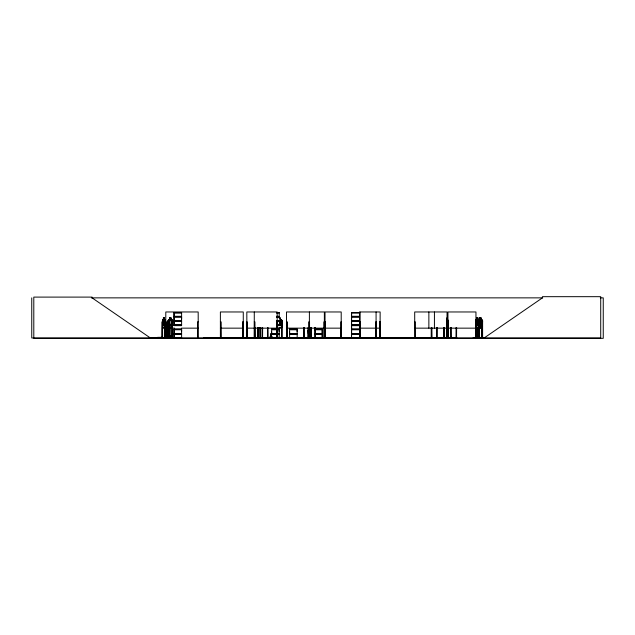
<?xml version="1.0" encoding="UTF-8"?>
<svg xmlns="http://www.w3.org/2000/svg" width="635" height="635" viewBox="0 0 635 635"><rect width="100%" height="100%" fill="white"/><g stroke="black" fill="none" stroke-linecap="round" stroke-linejoin="round"><path stroke-width="0.95" d="M174.053 333.486L174.053 329.763L181.61 329.763L181.602 333.486L174.046 333.486L174.046 329.763M174.053 320.754L174.053 317.04L181.61 317.04L181.602 320.754L174.046 320.754L174.046 317.04M181.602 331.629L181.602 329.763M181.602 318.897L181.602 317.04M271.637 333.486L271.637 329.763L279.209 329.763L279.202 333.486L271.637 333.486L271.645 331.629M279.202 331.629L279.202 329.763M289.6 333.486L289.6 329.763L297.172 329.763L297.164 333.486L289.6 333.486L289.608 331.629M297.164 331.629L297.164 329.763M314.65 329.763L322.223 329.763L322.207 333.486M351.584 333.486L351.584 329.763M351.584 320.754L351.584 317.04M166.743 337.201L166.886 327.97M166.87 337.201L167.013 327.97M168.148 337.201L168.291 327.97M168.275 337.201L168.418 327.97M169.728 336.225L169.862 327.97M169.942 335.899L169.862 336.32L169.989 327.97M166.791 336.177L167.64 335.955M169.982 336.193L170.505 336.264M170.617 336.145L170.617 336.018M166.886 335.955L166.957 335.899M170.767 336.32L170.759 335.844L170.537 336.201M167.64 336.201L167.64 336.145M167.799 336.256L167.791 335.867M169.029 335.867L168.291 336.32L168.593 335.899M168.291 336.113L168.331 335.899M169.196 335.867L169.188 336.32L169.22 335.867M169.87 335.867L170.569 335.875M270.867 337.931L271.026 334.097L271.423 337.931M269.954 337.653L279.606 337.979L269.954 337.645L281.615 337.558M309.84 337.368L310.118 332.168A1.349 1.349 0 0 0 309.84 330.049L309.499 328.001M279.217 325.144L277.312 325.279M270.685 337.931L270.994 334.097L270.224 337.931M171.085 320.683L169.608 320.611M351.504 325.176L359.156 325.247M359.148 334.232L351.576 334.232L351.465 337.947M151.384 337.836L162.608 337.391M151.614 337.971L151.733 337.502M152.71 337.717L152.71 337.502M153.019 337.971L152.956 337.502M153.099 337.971L153.138 337.502M154.257 337.971L154.281 337.502M154.281 337.717L154.361 337.502M154.591 337.971L154.71 337.502M167.989 336.661L167.989 337.717M168.95 337.971L168.966 335.732L169.243 337.502M169.283 337.971L169.394 336.661M170.529 337.971L170.537 335.732L170.815 337.502M170.91 337.947L170.966 336.661M248.856 337.677L241.292 337.677M270.359 337.931L270.939 334.097M478.377 327.906L478.425 319.881M481.64 327.906L482.005 325.922L481.695 327.906M165.14 327.906L165.529 325.922L165.195 327.906L162.616 327.906L162.679 319.881M168.997 335.867L169.005 336.32L168.759 335.899M473.186 337.677L484.775 337.677M310.674 337.947L310.666 327.509M327.668 337.931L301.974 337.939M327.676 337.669L314.262 337.979M351.528 337.844L362.569 337.645L351.679 337.939M476.282 337.939L476.234 326.557M270.042 337.931L270.891 334.097L272.113 337.931M159.56 337.931L174.49 337.677M269.986 337.931L270.883 334.097M447.651 327.843L447.969 326.557L447.731 327.906M172.061 327.843L172.585 325.922M481.957 327.843L482.544 325.922M482.6 325.93L481.997 327.906L476.044 327.906L475.79 325.93M252.119 337.677L260.374 337.669M288.655 337.931L284.353 337.653L288.695 337.979M218.249 337.899L222.544 337.645L218.226 337.939M222.52 337.669L218.249 337.669M441.777 337.653L451.152 337.677L441.801 337.979M441.762 337.931L451.152 337.971L451.16 337.391M165.878 337.931L165.87 337.391M475.655 337.939L475.591 321.802M478.973 337.939L478.973 320.588M430.847 337.931L430.959 337.479M431.387 337.939L431.371 327.509M431.641 337.931L430.855 337.899M431.681 337.645L430.855 337.677L431.689 337.979M165.417 337.939L165.132 319.881M165.679 337.939L165.806 311.968L198.176 311.968L198.263 337.677M253.96 337.971L254.016 337.479M254.262 337.899L254.278 311.968M327.676 337.899L314.293 337.677M414.56 337.939L414.631 337.391M446.659 322.199L447.294 320.675L446.786 320.675M167.315 335.899L166.87 336.098M475.782 337.979L475.79 320.588L476.052 319.881L476.79 319.881L476.734 317.889L477.782 317.889L478.195 324.326L477.695 325.922L476.766 325.922L476.266 324.326L476.266 320.611L476.766 319.945M475.79 320.588L476.107 319.881M479.361 319.881L479.02 337.979M446.683 325.922L447.405 324.326L446.778 317.889M162.377 320.619L162.695 319.945M279.281 322.429C280.027 319.564 282.408 320.167 279.71 322.89C282.472 325.723 280.114 326.319 279.313 323.318M280.233 325.922L281.234 324.326L281.234 320.611L280.233 319.945L280.233 317.952M168.005 337.931L167.95 320.588L168.497 319.881L169.616 319.881M477.56 320.588L478.131 319.881M480.02 319.945L479.52 320.611L480.02 325.922L480.949 325.922L481.449 324.326L481.449 320.611L480.949 319.945M290.131 337.971L290.536 337.876M291.655 337.979L291.767 337.979M296.807 337.963L296.616 337.804M298.18 337.971L289.608 337.717M308.229 327.509L308.046 337.971M308.673 337.979L308.642 327.644M309.674 337.971L310.174 337.098L310.015 337.661M169.608 319.945L168.823 320.611L168.823 324.326L169.608 325.922L171.061 325.922L171.839 324.326L171.839 320.611L171.061 319.945L172.164 319.873L168.473 319.945M362.529 337.939L351.584 337.717L351.584 334.232M481.647 337.939L481.679 320.611M484.14 337.979L542.433 297.863L542.433 296.68L600.718 296.68L600.718 337.979L31.75 337.979L31.75 297.863M288.679 337.645L284.345 337.677M298.371 337.979L289.576 337.971M479.163 337.939L479.195 327.509M91.345 297.863L542.734 297.863M600.273 297.863L603.25 297.863L603.25 338.32L33.798 338.32L33.798 297.101L92.091 297.101L92.091 297.863L150.376 337.979M174.038 312.555L181.618 312.555M276.4 312.547L279.217 312.555M351.576 312.555L359.156 312.555M181.618 312.698L174.038 312.698L174.046 316.293L181.61 316.293L181.61 312.706M276.408 312.698L279.217 312.69L279.202 316.293L276.4 316.293M359.156 312.706L351.576 312.698L351.576 316.293L359.148 316.293M181.602 312.928L174.053 312.928L174.053 316.293M276.4 312.928L279.202 312.928M359.14 312.928L351.584 312.928L351.584 316.293M173.99 316.548L181.666 316.548M276.416 316.548L279.265 316.548M351.528 316.548L359.204 316.548M173.99 316.778L181.666 316.778M276.416 316.778L279.265 316.778M351.528 316.778L359.204 316.778M276.4 317.04L279.209 317.04M359.148 317.04L351.576 317.04L351.576 320.754L359.148 320.754M163.362 317.889L164.489 317.889L164.457 319.945L164.989 320.611L164.457 325.922L163.449 325.922L162.909 324.326L163.417 317.889M278.971 317.889L280.297 317.889L280.297 319.881L281.591 319.881L282.289 320.58L282.289 325.93L281.607 327.906L278.805 327.906M479.227 319.881L479.227 317.889L481.036 317.889L480.965 320.683L480.02 320.611M163.393 317.952L164.457 317.952M169.561 317.952L171.061 317.952M476.766 317.952L477.75 317.952M479.282 317.952L481.005 317.952M162.623 319.881L163.417 319.881M164.433 319.881L165.187 319.881M446.73 319.881L447.715 319.881L448.231 320.58M477.726 319.881L480.044 319.881M482.6 337.979L482.6 320.58L482.013 319.881L480.997 319.961M162.639 319.945L165.171 319.945M280.233 319.945L281.559 319.945M446.683 319.945L447.699 319.945L448.135 320.611M476.067 319.945L481.989 319.945M167.95 320.588L168.434 327.906L172.172 327.906L172.712 320.572L172.085 319.881M172.633 320.58L172.061 319.945M276.4 320.754L279.209 320.754M173.99 321.016L181.666 321.016M276.416 321.016L279.265 321.016M351.528 321.016L359.204 321.016M173.99 321.247L181.666 321.247M276.416 321.247L279.265 321.247M351.528 321.247L359.204 321.247M174.046 321.508L181.61 321.508L181.61 325.088L174.053 324.993L174.046 321.508L174.053 324.993M276.4 321.508L279.209 321.508M359.148 321.508L351.576 321.508L351.576 325.088L359.156 325.096M165.005 321.802L165.473 321.802M165.806 321.802L166.354 321.802L166.354 337.979L166.402 337.36M172.569 321.802L172.014 321.802L171.966 337.979M198.176 321.802L197.628 321.802L197.628 337.979M220.385 321.802L220.924 321.802L220.972 337.979M254.278 321.802L254.81 321.802L254.857 337.979M282.226 321.802L281.67 321.802L281.607 337.979M286.504 321.802L287.036 321.802L287.084 337.979M325.017 321.802L325.477 321.802M359.775 321.802L360.355 321.802L360.323 337.979M414.695 321.802L415.242 321.802L415.306 337.979M447.056 321.802L446.508 321.802L446.453 337.947M476.234 321.802L475.488 321.802L475.536 337.979M479.473 321.802L478.472 321.802L478.465 337.979L478.441 337.391L479.52 337.391M481.735 321.802L482.663 321.802M169.608 324.326L171.061 324.326M480.02 324.326L480.949 324.326M359.14 324.993L351.584 324.993L351.584 321.508M181.618 325.096L173.966 325.191L181.618 325.287M174.038 325.422L181.618 325.438M277.32 325.438L279.217 325.422M359.156 325.422L351.576 325.438L351.576 329.017L359.148 329.017M174.053 325.652L181.602 325.652M277.305 325.652L279.202 325.652M359.14 325.652L351.584 325.652L351.584 329.017M167.95 325.93L168.489 327.906M478.988 325.93L479.354 327.906L478.973 325.93M162.639 327.843L165.171 327.843M168.473 327.843L172.101 327.843M278.813 327.843L281.559 327.843M476.067 327.843L481.989 327.843M165.806 328.152L174.633 328.152M181.499 328.152L198.176 328.152M220.385 328.152L243.268 328.152M246.824 328.152L277.162 328.152M286.504 328.152L324.366 328.152M325.017 328.152L341.201 328.152M359.775 328.152L380.143 328.152M414.695 328.152L447.056 328.152M447.929 328.152L475.956 328.152M174.046 329.017L181.61 329.017M271.637 329.017L279.209 329.017M289.6 329.017L297.172 329.017M314.65 329.017L322.223 329.017M173.99 329.279L181.666 329.279M271.589 329.279L279.265 329.279M289.544 329.279L297.22 329.279M314.595 329.279L322.278 329.279M351.528 329.279L359.204 329.279M166.306 327.97L166.576 337.201M167.711 327.97L167.981 337.201M169.291 327.97L169.497 329.406L169.41 327.97M173.99 329.509L181.666 329.509M271.589 329.509L279.265 329.509M289.544 329.509L297.22 329.509M314.595 329.509L322.278 329.509M351.528 329.509L359.204 329.509M359.148 329.763L351.576 329.763L351.576 333.486L359.148 333.486M314.65 333.486L322.223 333.486L322.223 329.763M173.99 333.74L181.666 333.74M271.589 333.74L279.265 333.74M289.544 333.74L297.22 333.74M314.595 333.74L322.278 333.74M351.528 333.74L359.204 333.74M173.99 333.97L181.666 333.97M271.589 333.97L279.265 333.97M289.544 333.97L297.22 333.97M314.595 333.97L322.278 333.97M351.528 333.97L359.204 333.97M174.022 337.971L174.046 334.232L181.61 334.232L181.61 337.82M271.637 334.232L279.209 334.232L279.209 337.82M314.65 334.232L322.223 334.232L322.223 337.82M308.856 336.479L309.475 336.479M165.902 336.661L170.569 336.661M157.543 337.336L160.29 337.336M160.52 337.336L161.861 337.336M164.949 337.391L165.529 337.391M165.743 337.391L170.934 337.502M171.958 337.391L172.617 337.391L172.617 337.979M198.239 337.391L197.564 337.391L197.564 337.979M451.287 337.391L450.612 337.391L450.62 337.947M456.009 337.391L456.684 337.391L456.716 337.931M475.432 337.391L476.282 337.391M481.687 337.391L482.719 337.391L482.711 337.979M262.692 337.558L267.406 337.558M282.218 337.645L282.551 337.971L282.281 337.391M294.354 337.55L295.251 337.55M338.733 337.677L343.964 337.677M373.602 337.677L382.667 337.669M431.951 337.558L436.658 337.558M436.951 337.653L437.753 337.677M451.287 337.558L456.009 337.558M151.305 337.717L181.602 337.717M268.145 337.677L268.018 327.509M151.297 337.836L181.618 337.82M447.199 337.931L447.119 337.391M437.221 337.939L437.237 327.509M360.275 337.939L360.283 321.802M477.647 337.931L477.568 327.509M260.382 337.931L260.326 327.509M481.981 319.881L482.544 320.611L482.473 337.979M446.842 325.183L447.342 325.176L446.675 323.612M481.64 319.961L482.148 337.979M481.624 319.881L482.005 337.979M478.369 319.881L478.782 337.979M168.148 337.947L168.164 337.391M271.748 337.931L271.161 334.097L272.066 337.931M479.536 337.653L479.473 326.557M271.185 334.097L271.875 337.931M162.377 325.922L162.671 327.906M476.123 327.843L475.829 320.619M167.68 337.963L167.553 336.661L167.592 337.502M167.926 329.406L167.838 327.97M166.521 329.406L166.434 327.97M308.3 333.899L308.205 332.168A1.349 1.349 0 0 1 308.205 330.263M271.081 334.097L271.161 336.01M169.37 329.406L169.561 337.201M167.799 329.406L167.862 337.201M166.394 329.406L166.426 333.304M482.29 337.391L482.29 337.979M482.203 321.802L482.227 337.979M481.886 337.391L481.886 337.979M480.949 317.952L480.949 327.906M480.187 318.286L480.187 318.953M480.076 319.945L480.044 317.889L480.02 327.906M479.266 317.889L479.322 319.945M479.29 321.802L479.322 337.979M478.655 327.509L478.623 337.979M478.195 337.979L478.195 337.391L477.512 337.391L477.512 337.979M478.139 327.509L478.084 337.979L478.028 327.509M477.687 327.509L477.774 337.979M476.79 317.889L476.822 319.945M476.123 337.391L476.083 337.979L476.052 321.802M475.956 320.532L475.956 311.968L447.929 311.968L448.008 337.979M475.869 337.391L475.917 337.979M456.621 327.509L456.557 337.979M456.136 337.391L456.128 337.979M456.073 327.509L456.009 337.979M451.223 327.509L451.287 337.979M450.675 327.509L450.739 337.979M448.786 337.979L448.786 337.479L203.986 337.479L203.986 337.979M448.564 337.391L448.564 337.979M448.453 337.979L448.508 321.802L447.778 321.802L447.881 337.979M448.397 321.802L448.302 337.979M448.175 327.509L448.215 337.979M448.032 321.802L448.088 337.979M447.731 337.391L447.731 337.979M447.604 337.479L447.604 337.979M446.992 337.979L447.056 311.968L414.695 311.968L414.758 337.979M446.572 337.391L446.572 337.979M444.397 327.509L444.444 337.979M444.254 327.509L444.302 337.979M444.063 337.391L444.087 337.979M444 327.509L443.952 337.979L443.857 327.509M437.325 337.391L437.325 337.979M437.166 337.391L437.174 337.979M436.793 337.391L436.785 337.979M436.697 327.509L436.658 337.979L436.634 337.391M434.427 311.968L434.427 328.152M432.03 337.479L432.03 337.979L431.887 327.509M431.863 337.391L431.824 337.979M431.348 327.509L431.308 337.979M428.863 311.968L428.863 328.152M416.155 337.479L416.155 337.979M415.179 337.391L415.179 337.979M414.972 337.479L414.972 337.979M380.317 337.979L380.309 321.802L379.801 321.802L379.762 337.979M380.182 337.391L380.182 337.979M380.079 337.979L380.143 311.968L359.775 311.968L359.767 337.979M379.968 321.802L379.928 337.979M376.253 337.979L376.261 321.802L375.801 321.802L375.809 337.979M376.079 311.968L376.071 337.979M375.983 327.644L375.952 337.979M375.777 337.391L375.769 337.979M360.172 321.802L360.156 337.979M359.942 321.802L360.005 337.979M359.894 311.968L359.847 337.979M358.489 337.391L358.584 337.979M358.426 337.391L358.338 337.979M358.116 337.391L358.132 337.979M357.973 337.391L357.997 337.979M357.894 337.558L357.894 337.979M353.87 337.558L353.87 337.979M353.774 337.391L353.766 337.979M353.639 337.391L353.624 337.979M353.33 337.391L353.401 337.979M353.171 337.391L353.274 337.979M341.535 337.479L341.535 337.979M341.416 337.391L341.408 337.979L341.384 321.802L340.924 321.802L340.892 337.979M341.233 337.979L341.201 311.968L325.017 311.968L325.017 337.979M341.106 327.644L341.074 337.979M325.477 327.644L325.461 337.979M325.295 321.802L325.318 337.979M325.199 321.802L325.239 337.979M324.985 337.391L324.985 337.979M324.564 337.979L324.548 321.802L324.088 321.802L324.088 337.979L324.056 337.391M324.358 337.979L324.366 311.968L286.504 311.968L286.528 337.979M324.271 321.802L324.294 337.979M322.207 334.232L322.207 337.717M320.905 337.645L320.834 337.391M320.707 337.391L320.715 337.979M320.286 337.391L320.358 337.979M320.223 337.391L320.167 337.979M315.849 337.391L315.754 337.979M315.69 337.391L315.619 337.979M315.389 337.391L315.444 337.979M315.214 327.509L315.27 337.979M315.158 337.391L315.158 337.979M314.833 327.509L314.841 337.979L314.769 337.391M311.142 327.509L311.19 337.979M311.031 327.509L311.087 337.979M310.944 337.391L310.959 337.979M310.753 337.391L310.737 337.979M310.563 327.509L310.507 337.979M309.586 337.979L309.539 321.802L309.007 321.802L309.023 337.979M309.388 311.968L309.388 337.979L309.301 337.391M309.158 321.802L309.245 337.979M308.959 337.391L308.856 337.979L308.84 327.644M308.459 327.644L308.491 337.979M308.419 337.391L308.34 337.979M308.181 327.644L308.173 337.979M304.268 337.391L304.268 337.979M304.101 327.509L304.157 337.979M304.03 337.391L304.014 337.979M303.832 337.391L303.832 337.979M303.744 327.509L303.744 337.979L303.633 327.509M297.172 337.82L297.164 334.232L289.6 334.232L289.6 337.82M287.012 337.391L286.933 337.979M286.885 321.802L286.822 337.979M286.655 321.802L286.742 337.979M286.456 337.391L286.456 337.979M282.226 320.611L282.218 337.979M281.742 337.391L281.742 337.979M280.233 320.611L280.233 324.326M279.9 318.286L279.9 318.953M277.312 337.979L277.312 321.802L276.773 321.802L276.749 337.979M277.209 337.979L277.162 311.968L246.824 311.968L246.896 337.979M277.074 337.391L277.019 337.979M276.923 321.802L276.892 337.979M276.701 337.391L276.622 337.979M276.479 337.391L276.487 337.979M276.392 337.391L276.408 337.979M276.281 337.391L276.288 337.979M273.153 337.979L273.145 337.391L273.082 337.979M272.939 337.391L272.947 337.979M272.852 337.391L272.867 337.979M267.954 337.391L267.954 337.979M267.47 327.509L267.533 337.979M267.406 337.391L267.406 337.979M262.692 337.391L262.692 337.979M262.628 327.509L262.565 337.979M262.08 327.509L262.033 337.979L262.017 337.391M260.263 337.391L260.263 337.979M259.778 327.509L259.842 337.979M259.715 337.391L259.715 337.979M258.27 327.644L258.27 337.979M258.072 327.644L258.143 337.979M257.929 327.644L258.056 337.979M257.905 337.391L257.905 337.979M254.929 327.509L254.992 337.979M254.659 321.802L254.706 337.979M254.492 337.391L254.572 337.979M254.421 321.802L254.381 337.979M247.047 337.979L247.023 321.802L246.682 337.979L246.658 337.391M243.411 337.979L243.419 321.802L242.88 321.802L242.903 337.979M243.268 337.979L243.268 311.968L220.385 311.968L220.385 337.979L220.337 337.391M243.205 337.391L243.118 337.979M243.03 321.802L242.983 337.979M242.84 337.391L242.84 337.979M242.578 337.479L242.578 337.979M221.353 337.479L221.353 337.979M220.774 321.802L220.821 337.979M220.71 337.391L220.623 337.979M220.535 321.802L220.599 337.979M220.17 337.479L220.17 337.979M205.168 337.479L205.168 337.979M198.112 337.391L198.112 337.979M174.053 334.232L174.053 337.717M172.585 320.611L172.49 337.979M172.442 321.802L172.371 337.979M172.236 337.391L172.212 337.979M172.141 321.802L172.093 337.979M171.101 327.906L171.117 317.889L169.513 317.889L169.513 319.881M170.672 335.732L170.688 337.502M169.553 317.889L169.608 327.906M169.108 335.732L169.108 337.502M168.41 337.979L168.362 321.802L167.807 321.802L167.759 337.979M168.235 321.802L168.283 337.979M165.33 337.391L165.33 337.979M165.298 326.557L165.243 337.979M165.179 321.802L165.148 337.979M165.005 326.557L164.965 337.979M162.592 337.979L162.56 321.802L162.084 321.802L162.084 337.979M162.417 337.391L162.417 337.979M162.385 327.509L162.322 337.979M162.266 321.802L162.266 337.979M478.179 325.176L477.314 323.318L476.448 325.255L477.099 322.882L476.528 320.572L477.695 320.611L477.695 324.326L476.766 324.326L476.75 320.588L477.298 322.429L478.139 320.604L477.512 322.89L478.179 325.176M164.814 325.176L163.878 323.318L162.949 325.255L163.655 322.882L163.036 320.572L163.862 322.429L164.775 320.604L164.1 322.89L164.814 325.176M305.602 337.899L312.095 337.645L305.618 337.979M164.274 318.286L163.632 318.286L163.632 318.953L164.274 318.953L164.274 318.286M170.799 318.286L169.862 318.286L169.862 318.953L170.799 318.953L170.799 318.286M477.528 318.286L476.933 318.286L476.933 318.953L477.528 318.953L477.528 318.286M480.782 318.286L479.56 318.286L479.56 318.953L480.782 318.953L480.782 318.286M164.457 320.611L163.449 320.611L163.449 324.326L164.457 324.326L164.457 320.611M279.202 324.993L277.305 324.993L279.217 325.088"/></g></svg>
